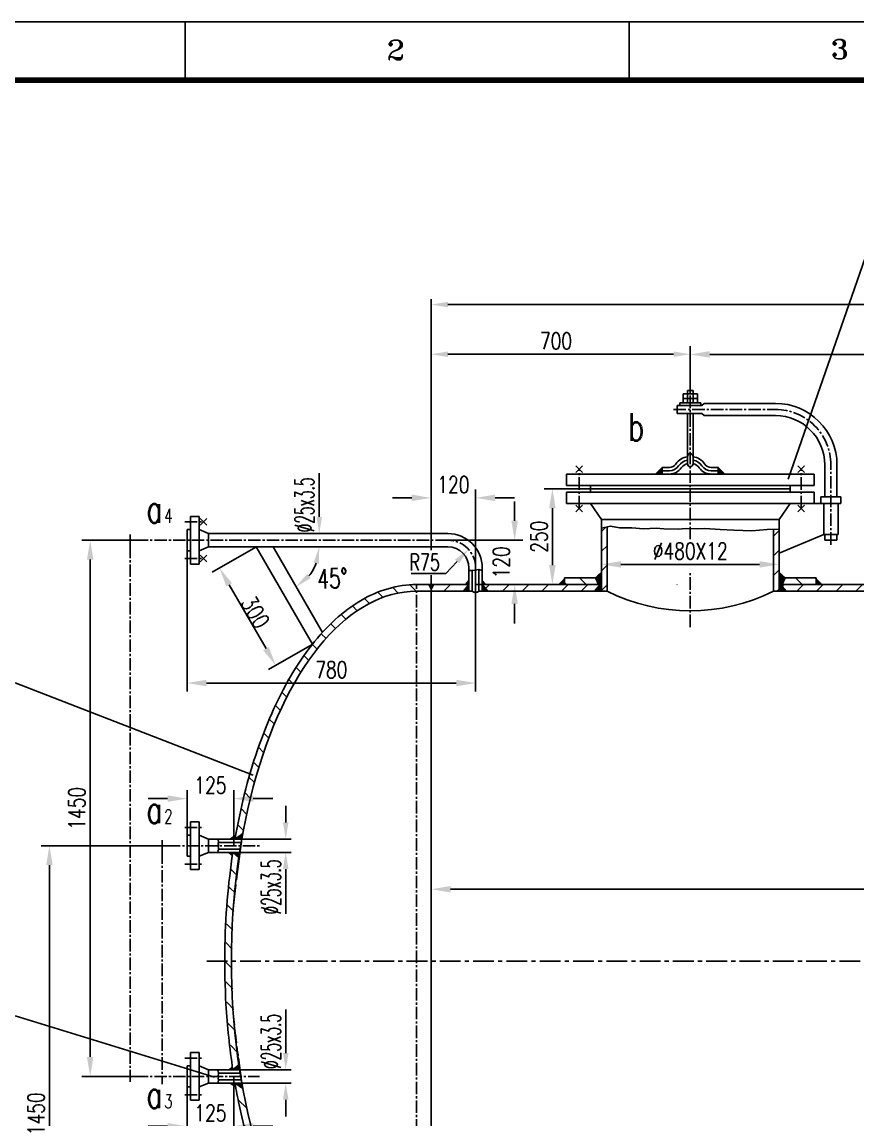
# Model space of a CAD drawing. Extents: x 635 to 1476, y -3 to 591.
# Drawn here: x 710.9 to 861.3, y 393.7 to 591.5 of the extents above; entities that cross this region are included whole.
import ezdxf

# ---------------------------------------------------------------- set-up
doc = ezdxf.new("R2010")
doc.units = 0
doc.header["$LTSCALE"] = 3
doc.header["$MEASUREMENT"] = 0
doc.linetypes.add('CENTER', pattern=[2, 1.25, -0.25, 0.25, -0.25])
doc.linetypes.add('CENTER2', pattern=[1.125, 0.75, -0.125, 0.125, -0.125])
doc.layers.get('0').update_dxf_attribs({"linetype": 'CONTINUOUS'})
doc.layers.get('DEFPOINTS').update_dxf_attribs({"linetype": 'CONTINUOUS'})
for name, color, linetype in [('1', 21, 'CONTINUOUS'), ('2', 253, 'CONTINUOUS'), ('3', 2, 'CENTER'), ('BORDER', 7, 'CONTINUOUS')]:
    doc.layers.add(name, color=color, linetype=linetype)
doc.styles.add('HZTXT', font='romans', dxfattribs={"width": 0.75, "bigfont": 'HZTXT'})
doc.dimstyles.new('A', dxfattribs={"dimtxt": 3.5, "dimasz": 3.5, "dimexe": 1.5, "dimexo": 0.0625, "dimgap": 0.09, "dimtad": 1, "dimdec": 4, "dimzin": 0, "dimdsep": 46, "dimtxsty": 'HZTXT', "dimcen": 0.09, "dimclrd": 3, "dimclre": 3, "dimclrt": 3, "dimadec": 0, "dimazin": 0, "dimtol": 1, "dimtp": 2, "dimtm": 2, "dimtfac": 0.571429, "dimtdec": 4, "dimtix": 1, "dimtofl": 0, "dimtmove": 2, "dimatfit": 3, "dimfxl": 0, "dimtolj": 1, "dimtzin": 0, "dimarcsym": 0})
pattern_1 = [(45, (-3348.6497, 747.9967), (-1.767767, 1.767767), [])]
pattern_2 = [(135, (-3348.6497, 747.9967), (-1.767767, -1.767767), [])]
pattern_3 = [(45, (-3348.649677, 742.281037), (-0.008838834765, 0.008838834765), [])]
pattern_4 = [(135, (5011.235098, 742.281037), (0.008838834765, 0.008838834765), [])]

# ---------------------------------------------------------------- blocks, each defined once
blk = doc.blocks.new('*D112')
at = {"layer": '1', "lineweight": -2}
for p, q in [((784.62, 499.31), (784.62, 507.18)), ((792.62, 488.72), (792.62, 507.18)), ((781.12, 505.68), (777.62, 505.68)), ((796.12, 505.68), (799.62, 505.68))]:
    blk.add_line(p, q, dxfattribs=at)
at = {"layer": '1'}
for points in [[(781.12, 506.27), (781.12, 505.1), (784.62, 505.68)], [(796.12, 506.27), (796.12, 505.1), (792.62, 505.68)]]:
    blk.add_solid(points, dxfattribs=at)
at = {"layer": 'DEFPOINTS', "color": 0}
for p in [(784.62, 505.68), (784.62, 499.25), (792.62, 488.66)]:
    blk.add_point(p, dxfattribs=at)
at = {"layer": '1', "insert": (788.62, 508.08), "char_height": 3, "attachment_point": 5, "style": 'HZTXT'}
blk.add_mtext('\\A1;120', dxfattribs=at)
blk = doc.blocks.new('*D113')
at = {"layer": '1', "lineweight": -2}
for p, q in [((799.65, 501.55), (799.65, 505.05)), ((787.69, 498.05), (801.15, 498.05)), ((792.69, 490.05), (801.15, 490.05)), ((799.65, 486.55), (799.65, 483.05))]:
    blk.add_line(p, q, dxfattribs=at)
at = {"layer": '1'}
for points in [[(799.06, 501.55), (800.23, 501.55), (799.65, 498.05)], [(799.06, 486.55), (800.23, 486.55), (799.65, 490.05)]]:
    blk.add_solid(points, dxfattribs=at)
at = {"layer": 'DEFPOINTS', "color": 0}
for p in [(787.62, 498.05), (792.62, 490.05), (799.65, 490.05)]:
    blk.add_point(p, dxfattribs=at)
at = {"layer": '1', "insert": (797.25, 494.05), "char_height": 3, "attachment_point": 5, "rotation": 90, "style": 'HZTXT'}
blk.add_mtext('\\A1;120', dxfattribs=at)
blk = doc.blocks.new('*D106')
at = {"layer": '1', "lineweight": -2}
for p, q in [((784.62, 422.24), (784.62, 436.63)), ((987.71, 435.13), (788.12, 435.13)), ((991.21, 427.54), (991.21, 436.63))]:
    blk.add_line(p, q, dxfattribs=at)
at = {"layer": '1'}
for points in [[(788.12, 435.71), (788.12, 434.54), (784.62, 435.13)], [(987.71, 435.71), (987.71, 434.54), (991.21, 435.13)]]:
    blk.add_solid(points, dxfattribs=at)
at = {"layer": 'DEFPOINTS', "color": 0}
for p in [(784.62, 435.13), (991.21, 427.48), (784.62, 422.18)]:
    blk.add_point(p, dxfattribs=at)
at = {"layer": '1', "insert": (887.91, 436.72), "char_height": 3, "attachment_point": 5, "style": 'HZTXT'}
blk.add_mtext('\\A1;2500', dxfattribs=at)
blk = doc.blocks.new('*D108')
at = {"layer": '1', "lineweight": -2}
for p, q in [((740.62, 497.99), (740.62, 470.8)), ((792.62, 488.59), (792.62, 470.8)), ((744.12, 472.3), (789.12, 472.3))]:
    blk.add_line(p, q, dxfattribs=at)
at = {"layer": '1'}
for points in [[(744.12, 472.88), (744.12, 471.71), (740.62, 472.3)], [(789.12, 472.88), (789.12, 471.71), (792.62, 472.3)]]:
    blk.add_solid(points, dxfattribs=at)
at = {"layer": 'DEFPOINTS', "color": 0}
for p in [(740.62, 498.05), (792.62, 488.66), (792.62, 472.3)]:
    blk.add_point(p, dxfattribs=at)
at = {"layer": '1', "insert": (766.62, 474.7), "char_height": 3, "attachment_point": 5, "style": 'HZTXT'}
blk.add_mtext('\\A1;780', dxfattribs=at)
blk = doc.blocks.new('*D94')
at = {"layer": '1', "lineweight": -2}
for p, q in [((736.1, 442.97), (714.33, 442.97)), ((715.83, 349.81), (715.83, 439.47)), ((736.1, 346.31), (714.33, 346.31))]:
    blk.add_line(p, q, dxfattribs=at)
at = {"layer": '1'}
for points in [[(715.25, 439.47), (716.42, 439.47), (715.83, 442.97)], [(715.25, 349.81), (716.42, 349.81), (715.83, 346.31)]]:
    blk.add_solid(points, dxfattribs=at)
at = {"layer": 'DEFPOINTS', "color": 0}
for p in [(715.83, 442.97), (736.16, 442.97), (736.16, 346.31)]:
    blk.add_point(p, dxfattribs=at)
at = {"layer": '1', "insert": (713.43, 394.64), "char_height": 3, "attachment_point": 5, "rotation": 90, "style": 'HZTXT'}
blk.add_mtext('\\A1;1450', dxfattribs=at)
blk = doc.blocks.new('*D109')
at = {"layer": '1', "lineweight": -2}
for p, q in [((730.3, 498.05), (721.68, 498.05)), ((723.18, 404.89), (723.18, 494.55)), ((730.3, 401.39), (721.68, 401.39))]:
    blk.add_line(p, q, dxfattribs=at)
at = {"layer": '1'}
for points in [[(722.59, 494.55), (723.76, 494.55), (723.18, 498.05)], [(722.59, 404.89), (723.76, 404.89), (723.18, 401.39)]]:
    blk.add_solid(points, dxfattribs=at)
at = {"layer": 'DEFPOINTS', "color": 0}
for p in [(723.18, 498.05), (730.37, 498.05), (730.37, 401.39)]:
    blk.add_point(p, dxfattribs=at)
at = {"layer": '1', "insert": (720.78, 449.72), "char_height": 3, "attachment_point": 5, "rotation": 90, "style": 'HZTXT'}
blk.add_mtext('\\A1;1450', dxfattribs=at)
blk = doc.blocks.new('*D93')
at = {"layer": '1', "lineweight": -2}
for p, q in [((740.62, 403.23), (740.62, 390.89)), ((749.07, 401.33), (749.07, 390.89)), ((737.12, 392.39), (733.62, 392.39)), ((752.57, 392.39), (756.07, 392.39))]:
    blk.add_line(p, q, dxfattribs=at)
at = {"layer": '1'}
for points in [[(737.12, 392.98), (737.12, 391.81), (740.62, 392.39)], [(752.57, 392.98), (752.57, 391.81), (749.07, 392.39)]]:
    blk.add_solid(points, dxfattribs=at)
at = {"layer": 'DEFPOINTS', "color": 0}
for p in [(740.62, 403.29), (749.07, 401.39), (740.62, 392.39)]:
    blk.add_point(p, dxfattribs=at)
at = {"layer": '1', "insert": (744.85, 394.79), "char_height": 3, "attachment_point": 5, "style": 'HZTXT'}
blk.add_mtext('\\A1;125', dxfattribs=at)
blk = doc.blocks.new('*D110')
at = {"layer": '1', "lineweight": -2}
for p, q in [((740.62, 444.93), (740.62, 452.97)), ((749.07, 443.03), (749.07, 452.97)), ((737.12, 451.47), (733.62, 451.47)), ((752.57, 451.47), (756.07, 451.47))]:
    blk.add_line(p, q, dxfattribs=at)
at = {"layer": '1'}
for points in [[(737.12, 452.05), (737.12, 450.88), (740.62, 451.47)], [(752.57, 452.05), (752.57, 450.88), (749.07, 451.47)]]:
    blk.add_solid(points, dxfattribs=at)
at = {"layer": 'DEFPOINTS', "color": 0}
for p in [(740.62, 451.47), (740.62, 444.87), (749.07, 442.97)]:
    blk.add_point(p, dxfattribs=at)
at = {"layer": '1', "insert": (744.85, 453.87), "char_height": 3, "attachment_point": 5, "style": 'HZTXT'}
blk.add_mtext('\\A1;125', dxfattribs=at)
blk = doc.blocks.new('*D111')
at = {"layer": '1', "lineweight": -2}
for p, q in [((753.01, 496.82), (745.17, 492.29)), ((748.22, 490.01), (754.86, 478.5)), ((763.15, 479.25), (755.31, 474.72))]:
    blk.add_line(p, q, dxfattribs=at)
at = {"layer": '1'}
for points in [[(748.72, 490.3), (747.71, 489.72), (746.47, 493.04)], [(755.36, 478.79), (754.35, 478.21), (756.61, 475.47)]]:
    blk.add_solid(points, dxfattribs=at)
at = {"layer": 'DEFPOINTS', "color": 0}
for p in [(753.06, 496.85), (763.21, 479.28), (756.61, 475.47)]:
    blk.add_point(p, dxfattribs=at)
at = {"layer": '1', "insert": (752.91, 485.05), "char_height": 3, "attachment_point": 5, "rotation": 300, "style": 'HZTXT'}
blk.add_mtext('\\A1;300', dxfattribs=at)
blk = doc.blocks.new('*D115')
at = {"layer": '1', "lineweight": -2}
for p, q in [((831.29, 526.7), (831.29, 533.04)), ((917.96, 521.79), (917.96, 533.04)), ((914.46, 531.54), (834.79, 531.54))]:
    blk.add_line(p, q, dxfattribs=at)
at = {"layer": '1'}
for points in [[(834.79, 532.13), (834.79, 530.96), (831.29, 531.54)], [(914.46, 532.13), (914.46, 530.96), (917.96, 531.54)]]:
    blk.add_solid(points, dxfattribs=at)
at = {"layer": 'DEFPOINTS', "color": 0}
for p in [(831.29, 531.54), (831.29, 526.64), (917.96, 521.73)]:
    blk.add_point(p, dxfattribs=at)
at = {"layer": '1', "insert": (874.63, 533.94), "char_height": 3, "attachment_point": 5, "style": 'HZTXT'}
blk.add_mtext('\\A1;1300', dxfattribs=at)
blk = doc.blocks.new('*D107')
at = {"layer": '1', "lineweight": -2}
for p, q in [((815.29, 492.99), (815.29, 495.19)), ((847.29, 492.99), (847.29, 495.19)), ((818.79, 493.69), (843.79, 493.69))]:
    blk.add_line(p, q, dxfattribs=at)
at = {"layer": '1'}
for points in [[(818.79, 494.27), (818.79, 493.11), (815.29, 493.69)], [(843.79, 494.27), (843.79, 493.11), (847.29, 493.69)]]:
    blk.add_solid(points, dxfattribs=at)
at = {"layer": 'DEFPOINTS', "color": 0}
for p in [(815.29, 492.93), (847.29, 493.69), (847.29, 492.93)]:
    blk.add_point(p, dxfattribs=at)
at = {"layer": '1', "insert": (831.29, 496.09), "char_height": 3, "attachment_point": 5, "style": 'HZTXT'}
blk.add_mtext('\\A1;%%C480X12', dxfattribs=at)
blk = doc.blocks.new('*D114')
at = {"layer": '1', "lineweight": -2}
for p, q in [((813.25, 507.32), (804.95, 507.32)), ((806.45, 503.82), (806.45, 493.55)), ((812.76, 490.05), (804.95, 490.05))]:
    blk.add_line(p, q, dxfattribs=at)
at = {"layer": '1'}
for points in [[(805.86, 503.82), (807.03, 503.82), (806.45, 507.32)], [(805.86, 493.55), (807.03, 493.55), (806.45, 490.05)]]:
    blk.add_solid(points, dxfattribs=at)
at = {"layer": 'DEFPOINTS', "color": 0}
for p in [(813.31, 507.32), (806.45, 490.05), (812.82, 490.05)]:
    blk.add_point(p, dxfattribs=at)
at = {"layer": '1', "insert": (804.05, 498.68), "char_height": 3, "attachment_point": 5, "rotation": 90, "style": 'HZTXT'}
blk.add_mtext('\\A1;250', dxfattribs=at)

msp = doc.modelspace()

# ---------------------------------------------------------------- hatches: boundary and pattern name
at = {"layer": '1', "linetype": 'ByBlock'}
h = msp.add_hatch(dxfattribs=at)
h.set_pattern_fill('ANSI31', color=256, scale=0.1, style=0)
h.set_pattern_definition(pattern_4)
h.paths.add_polyline_path([(826.25118, 511.17861), (826.25118, 509.97861), (825.05118, 509.97861)])
h = msp.add_hatch(dxfattribs=at)
h.set_pattern_fill('ANSI31', color=256, scale=0.1, style=0)
h.set_pattern_definition(pattern_3)
h.paths.add_polyline_path([(837.53424, 509.97861), (836.33424, 511.17861), (836.33424, 509.97861)])
h = msp.add_hatch(dxfattribs=at)
h.set_pattern_fill('ANSI31', color=256, scale=20, style=0)
h.set_pattern_definition(pattern_1)
h.paths.add_polyline_path([(816.29271, 500.44317), (815.29271, 500.21655), (815.29271, 488.84861), (816.29271, 488.84861)])
h.paths.add_polyline_path([(847.29271, 500.01761), (846.29271, 499.98525), (846.29271, 488.84861), (847.29271, 488.84861)])
h = msp.add_hatch(dxfattribs=at)
h.set_pattern_fill('ANSI31', color=256, scale=20, angle=90, style=0)
h.set_pattern_definition(pattern_2)
h.paths.add_polyline_path([(814.73137, 490.04861), (814.19288, 491.24861), (808.62271, 491.24861), (808.62271, 490.04861)])
h.paths.add_polyline_path([(848.39254, 491.24861), (847.85406, 490.04861), (853.96271, 490.04861), (853.96271, 491.24861)])
h = msp.add_hatch(dxfattribs=at)
h.set_pattern_fill('ANSI31', color=256, scale=20, angle=90, style=0)
h.set_pattern_definition(pattern_2)
edge = h.paths.add_edge_path()
edge.add_ellipse((781.95605, 422.17861), major_axis=(0, 66.67), ratio=0.499975001, start_angle=0, end_angle=69.8284129, ccw=False)
edge.add_line((781.95605, 488.84861), (781.95605, 490.04861))
edge.add_spline(control_points=[(781.95605, 490.04861), (780.24219, 490.04861), (778.52871, 489.80092), (775.15598, 488.82353), (773.49689, 488.0944), (769.48573, 485.71975), (767.19018, 483.80075), (765.0373, 481.43917)], knot_values=[0, 0, 0, 0, 0.143886998, 0.143886998, 0.287773996, 0.287773996, 0.50175085, 0.50175085, 0.50175085, 0.50175085], degree=3, periodic=0)
edge.add_spline(control_points=[(765.0373, 481.43917), (764.41432, 480.75579), (763.80328, 480.03534), (763.20515, 479.27921)], knot_values=[0.50175085, 0.50175085, 0.50175085, 0.50175085, 0.563670221, 0.563670221, 0.563670221, 0.563670221], degree=3, periodic=0)
edge.add_spline(control_points=[(763.20515, 479.27921), (763.16863, 479.23304), (763.13215, 479.18673), (760.40125, 475.70532), (757.97026, 471.54215), (754.38905, 463.43558), (753.07198, 459.7734), (751.94959, 455.89359)], knot_values=[0.563670221, 0.563670221, 0.563670221, 0.563670221, 0.567451318, 0.567451318, 0.84712864, 0.84712864, 1.046383605, 1.046383605, 1.046383605, 1.046383605], degree=3, periodic=0)
edge.add_spline(control_points=[(751.94959, 455.89359), (751.49657, 454.32764), (751.07527, 452.72623), (750.20437, 449.06422), (749.77296, 446.98695), (749.39444, 444.87273)], knot_values=[1.046383605, 1.046383605, 1.046383605, 1.046383605, 1.126805962, 1.126805962, 1.226827561, 1.226827561, 1.226827561, 1.226827561], degree=3, periodic=0)
edge.add_spline(control_points=[(749.39444, 444.87273), (749.3525, 444.63847), (749.31121, 444.40376), (749.27057, 444.16861)], knot_values=[1.226827561, 1.226827561, 1.226827561, 1.226827561, 1.237910168, 1.237910168, 1.237910168, 1.237910168], degree=3, periodic=0)
edge.add_line((749.27057, 444.16861), (750.66725, 445.16861))
h.paths.add_polyline_path([(784.62271, 490.04861), (781.95605, 490.04861), (781.95605, 488.84861), (784.62271, 488.84861)])
edge = h.paths.add_edge_path()
edge.add_ellipse((781.95605, 422.17861), major_axis=(0, 66.67), ratio=0.499975001, start_angle=110.1715871, end_angle=129.5859649, ccw=False)
edge.add_line((750.66725, 399.18861), (749.27057, 400.18861))
edge.add_line((749.27057, 400.18861), (749.27035, 400.18861))
edge.add_spline(control_points=[(749.27035, 400.18861), (749.31096, 399.95352), (749.35223, 399.71888), (749.39415, 399.48469)], knot_values=[1.90367988, 1.90367988, 1.90367988, 1.90367988, 1.914759001, 1.914759001, 1.914759001, 1.914759001], degree=3, periodic=0)
edge.add_spline(control_points=[(749.39415, 399.48469), (749.58742, 398.40499), (749.79452, 397.33495), (751.22405, 390.47773), (752.84188, 385.01259), (756.78301, 375.15881), (759.1055, 370.77073), (762.19576, 366.39169), (762.69584, 365.72201), (763.20524, 365.07815)], knot_values=[1.914759001, 1.914759001, 1.914759001, 1.914759001, 1.965837929, 1.965837929, 2.245515251, 2.245515251, 2.525192573, 2.525192573, 2.577922276, 2.577922276, 2.577922276, 2.577922276], degree=3, periodic=0)
edge.add_spline(control_points=[(763.20524, 365.07815), (763.80342, 364.32208), (764.41444, 363.60162), (765.03738, 362.91819)], knot_values=[2.577922276, 2.577922276, 2.577922276, 2.577922276, 2.639843006, 2.639843006, 2.639843006, 2.639843006], degree=3, periodic=0)
edge.add_spline(control_points=[(765.03738, 362.91819), (766.6976, 361.09677), (768.44248, 359.53837), (772.39505, 356.771), (774.63025, 355.67644), (778.57843, 354.54914), (780.26724, 354.30955), (781.95605, 354.30905)], knot_values=[2.639843006, 2.639843006, 2.639843006, 2.639843006, 2.804869896, 2.804869896, 2.999795081, 2.999795081, 3.141590053, 3.141590053, 3.141590053, 3.141590053], degree=3, periodic=0)
edge.add_line((781.95605, 354.30905), (781.95605, 355.50861))
edge.add_ellipse((781.95605, 422.17861), major_axis=(0, 66.67), ratio=0.499975001, start_angle=129.5859649, end_angle=180, ccw=False)
h = msp.add_hatch(dxfattribs=at)
h.set_pattern_fill('ANSI31', color=256, scale=20, style=0)
h.set_pattern_definition(pattern_1)
h.paths.add_polyline_path([(793.82271, 490.04861), (794.82271, 488.84861), (814.0196, 488.84861), (815.06241, 490.04861)])
h.paths.add_polyline_path([(790.42271, 488.84861), (791.42271, 490.04861), (784.62271, 490.04861), (784.62271, 488.84861)])
h.paths.add_polyline_path([(913.99604, 488.84861), (914.99604, 490.04861), (847.52301, 490.04861), (848.56582, 488.84861)])
h.paths.add_polyline_path([(920.92938, 490.04861), (921.92938, 488.84861), (940.66604, 488.84861), (941.66604, 490.04861)])
h.paths.add_polyline_path([(969.10271, 488.84861), (970.10271, 490.04861), (947.59938, 490.04861), (948.59938, 488.84861)])
at = {"layer": '2', "linetype": 'ByBlock'}
h = msp.add_hatch(dxfattribs=at)
h.set_pattern_fill('ANSI31', color=256, scale=0.1, style=0)
h.set_pattern_definition([(315, (-3565.553011, 102.07618), (-0.008838834765, -0.008838834765), [])])
h.paths.add_polyline_path([(791.42271, 488.84861), (790.42271, 488.84861), (791.42271, 490.04861)])
h.paths.add_polyline_path([(791.42271, 490.04861), (790.81077, 490.04861), (791.42271, 490.78294)])
h = msp.add_hatch(dxfattribs=at)
h.set_pattern_fill('ANSI31', color=256, scale=0.1, style=0)
h.set_pattern_definition([(225, (5150.798431, 102.07618), (0.008838834765, -0.008838834765), [])])
h.paths.add_polyline_path([(793.82271, 488.84861), (794.82271, 488.84861), (793.82271, 490.04861)])
h.paths.add_polyline_path([(793.82271, 490.04861), (794.43465, 490.04861), (793.82271, 490.78294)])
at = {"layer": '2'}
h = msp.add_hatch(dxfattribs=at)
h.set_pattern_fill('ANSI31', color=256, scale=0.1, style=0)
h.set_pattern_definition(pattern_3)
h.paths.add_polyline_path([(814.0196, 488.84861), (815.29271, 488.84861), (815.29271, 490.04861), (815.06241, 490.04861)])
h.paths.add_polyline_path([(814.73137, 490.04861), (815.29271, 490.04861), (815.29271, 492.25243), (814.19288, 491.24861)])
h = msp.add_hatch(dxfattribs=at)
h.set_pattern_fill('ANSI31', color=256, scale=0.1, style=0)
h.set_pattern_definition(pattern_4)
h.paths.add_polyline_path([(847.29271, 490.04861), (847.52301, 490.04861), (848.56582, 488.84861), (847.29271, 488.84861)])
h.paths.add_polyline_path([(847.29271, 492.25243), (848.39254, 491.24861), (847.85406, 490.04861), (847.29271, 490.04861)])
at = {"layer": '2', "linetype": 'ByBlock'}
h = msp.add_hatch(dxfattribs=at)
h.set_pattern_fill('ANSI31', color=256, scale=0.1, style=0)
h.set_pattern_definition(pattern_3)
edge = h.paths.add_edge_path()
edge.add_line((749.27057, 444.16861), (750.48808, 444.16861))
edge.add_ellipse((781.95605, 422.17861), major_axis=(0, 66.67), ratio=0.499975001, start_angle=69.8284129, end_angle=70.7413296, ccw=False)
edge.add_line((750.66725, 445.16861), (749.27057, 444.16861))
edge = h.paths.add_edge_path()
edge.add_line((748.41101, 444.16861), (749.27057, 444.16861))
edge.add_spline(control_points=[(749.27057, 444.16861), (749.31121, 444.40376), (749.3525, 444.63847), (749.39444, 444.87273)], knot_values=[1.226827561, 1.226827561, 1.226827561, 1.226827561, 1.237910168, 1.237910168, 1.237910168, 1.237910168], degree=3, periodic=0)
edge.add_line((749.39444, 444.87273), (748.41101, 444.16861))
edge = h.paths.add_edge_path()
edge.add_line((748.88074, 441.76861), (749.94476, 440.76861))
edge.add_ellipse((781.95605, 422.17861), major_axis=(0, 66.67), ratio=0.499975001, start_angle=72.9122895, end_angle=73.8092507, ccw=False)
edge.add_line((750.09418, 441.76861), (748.88074, 441.76861))
edge = h.paths.add_edge_path()
edge.add_line((748.16718, 441.76861), (748.79274, 441.18069))
edge.add_spline(control_points=[(748.79274, 441.18069), (748.82163, 441.37692), (748.85096, 441.5729), (748.88074, 441.76861)], knot_values=[1.275385661, 1.275385661, 1.275385661, 1.275385661, 1.28450059, 1.28450059, 1.28450059, 1.28450059], degree=3, periodic=0)
edge.add_line((748.88074, 441.76861), (748.16718, 441.76861))
h = msp.add_hatch(dxfattribs=at)
h.set_pattern_fill('ANSI31', color=256, scale=0.1, style=0)
h.set_pattern_definition([(315, (-3348.649677, 102.07618), (-0.008838834765, -0.008838834765), [])])
edge = h.paths.add_edge_path()
edge.add_ellipse((781.95605, 422.17861), major_axis=(0, -66.67), ratio=0.499975001, start_angle=289.2586704, end_angle=290.1715871)
edge.add_line((750.66725, 399.18861), (749.27057, 400.18861))
edge.add_line((749.27057, 400.18861), (750.48808, 400.18861))
edge = h.paths.add_edge_path()
edge.add_spline(control_points=[(749.27057, 400.18861), (749.31121, 399.95346), (749.3525, 399.71874), (749.39444, 399.48448)], knot_values=[1.226827561, 1.226827561, 1.226827561, 1.226827561, 1.237910168, 1.237910168, 1.237910168, 1.237910168], degree=3, periodic=0)
edge.add_line((749.39444, 399.48448), (748.41101, 400.18861))
edge.add_line((748.41101, 400.18861), (749.27057, 400.18861))
edge = h.paths.add_edge_path()
edge.add_line((750.09418, 402.58861), (748.88074, 402.58861))
edge.add_line((748.88074, 402.58861), (749.94476, 403.58861))
edge.add_ellipse((781.95605, 422.17861), major_axis=(0, -66.67), ratio=0.499975001, start_angle=286.1907493, end_angle=287.0877105)
edge = h.paths.add_edge_path()
edge.add_line((748.88074, 402.58861), (748.16718, 402.58861))
edge.add_line((748.16718, 402.58861), (748.79274, 403.17653))
edge.add_spline(control_points=[(748.79274, 403.17653), (748.82163, 402.9803), (748.85096, 402.78432), (748.88074, 402.58861)], knot_values=[1.275385661, 1.275385661, 1.275385661, 1.275385661, 1.28450059, 1.28450059, 1.28450059, 1.28450059], degree=3, periodic=0)

# ---------------------------------------------------------------- linework, layer by layer
at = {"linetype": 'ByBlock'}
for p, q in [((784.62271, 505.21825), (784.62271, 541.52215)), ((787.62271, 540.52215), (1181.62271, 540.52215)), ((784.62271, 496.26848), (784.62271, 532.57238)), ((831.29271, 525.54851), (831.29271, 532.57238)), ((828.29271, 531.57238), (787.62271, 531.57238)), ((764.44539, 502.24861), (764.44539, 510.15793)), ((764.44539, 499.24861), (763.44539, 499.24861)), ((764.44539, 496.84861), (763.44539, 496.84861)), ((789.2786, 494.21563), (787.23334, 492.02088)), ((784.62271, 490.04861), (784.62271, 491.76786)), ((758.40419, 447.16861), (758.40419, 450.16861)), ((747.55942, 444.16861), (759.40419, 444.16861)), ((747.55942, 441.76861), (759.40419, 441.76861)), ((758.40419, 438.76861), (758.40419, 430.68082)), ((758.40419, 405.58861), (758.40419, 413.43112)), ((747.55942, 402.58861), (759.40419, 402.58861)), ((747.55942, 400.18861), (759.40419, 400.18861)), ((758.40419, 397.18861), (758.40419, 394.18861))]:
    msp.add_line(p, q, dxfattribs=at)
msp.add_arc((756.14066, 496.84861), 8.30474, 320.8117304, 339.1882696, dxfattribs=at)
for points in [[(787.62271, 541.02215), (787.62271, 540.02215), (784.62271, 540.52215)], [(787.62271, 532.07238), (787.62271, 531.07238), (784.62271, 531.57238)], [(828.29271, 532.07238), (828.29271, 531.07238), (831.29271, 531.57238)], [(763.94539, 502.24861), (764.94539, 502.24861), (764.44539, 499.24861)], [(764.39531, 493.80764), (763.41176, 493.98826), (764.44539, 496.84861)], [(788.91281, 494.55651), (789.64439, 493.87476), (791.32385, 496.41038)], [(762.25334, 491.98183), (762.90154, 491.22035), (760.29303, 489.6565)], [(757.90419, 447.16861), (758.90419, 447.16861), (758.40419, 444.16861)], [(757.90419, 438.76861), (758.90419, 438.76861), (758.40419, 441.76861)], [(757.90419, 405.58861), (758.90419, 405.58861), (758.40419, 402.58861)], [(757.90419, 397.18861), (758.90419, 397.18861), (758.40419, 400.18861)]]:
    msp.add_solid(points, dxfattribs=at)
at = {"layer": '1'}
msp.add_line((863.30942, 550.34523), (848.9199, 509.04983), dxfattribs=at)
at = {"layer": '1', "linetype": 'ByBlock'}
for p, q in [((825.05118, 509.97861), (826.25118, 511.17861)), ((826.25118, 509.97861), (826.25118, 511.17861)), ((826.25118, 509.97861), (826.25118, 511.17861)), ((836.33424, 509.97861), (836.33424, 511.17861)), ((837.53424, 509.97861), (836.33424, 511.17861)), ((815.29271, 500.21655), (816.92817, 500.58718)), ((816.92817, 500.58718), (818.56036, 500.30354)), ((818.56036, 500.30354), (820.76028, 500.30354)), ((820.76028, 500.30354), (822.88923, 500.09082)), ((822.88923, 500.09082), (825.16012, 500.23263)), ((825.16012, 500.23263), (826.50843, 500.09082)), ((826.50843, 500.09082), (829.13415, 500.0199)), ((829.13415, 500.0199), (830.55346, 500.16173)), ((830.55346, 500.16173), (832.6824, 500.09082)), ((832.6824, 500.09082), (833.88882, 500.16173)), ((833.88882, 500.16173), (836.65644, 499.949)), ((836.65644, 499.949), (839.14021, 499.87809)), ((839.14021, 499.87809), (842.40461, 499.73628)), ((842.40461, 499.73628), (845.17225, 499.949)), ((845.17225, 499.949), (847.36367, 500.0199)), ((791.42271, 492.57579), (792.14406, 492.57579)), ((792.14406, 492.57579), (793.17669, 492.78215)), ((793.17669, 492.78215), (793.82271, 492.61229)), ((787.23334, 492.02088), (781.02033, 492.02088)), ((828.89509, 490.04858), (828.92743, 490.01624)), ((709.6593, 472.31663), (752.52765, 455.6691)), ((746.22195, 443.32732), (746.29099, 443.70675)), ((746.30826, 443.10311), (746.22195, 443.32732)), ((746.23921, 442.82716), (746.30826, 443.10311)), ((746.25648, 443.96545), (746.34278, 444.16861)), ((746.29099, 443.70675), (746.25648, 443.96545)), ((746.2047, 441.99932), (746.27374, 442.24077)), ((746.27374, 441.76861), (746.2047, 441.99932)), ((746.27374, 442.56846), (746.23921, 442.82716)), ((746.27374, 442.24077), (746.27374, 442.56846)), ((749.02202, 441.77381), (750.0782, 440.71764)), ((748.59013, 438.67017), (749.66677, 437.59353)), ((748.22943, 435.49534), (749.32808, 434.39669)), ((747.94253, 432.24671), (749.06497, 431.12426)), ((747.7329, 428.9208), (748.88109, 427.77261)), ((747.60501, 425.51316), (748.78102, 424.33715)), ((747.56396, 422.01868), (748.77055, 420.81208)), ((747.61612, 418.43098), (748.85699, 417.19011)), ((747.76985, 414.74171), (749.04967, 413.46189)), ((709.6593, 412.31021), (745.58615, 401.24077)), ((748.03624, 410.93979), (749.36072, 409.61531)), ((748.42979, 407.01071), (749.80617, 405.63432)), ((746.27374, 402.58861), (746.2047, 402.3579)), ((746.2047, 402.3579), (746.27374, 402.11644)), ((746.27374, 401.78876), (746.23921, 401.53006)), ((746.23921, 401.53006), (746.30826, 401.25411)), ((746.27374, 402.11644), (746.27374, 401.78876)), ((746.30826, 401.25411), (746.22195, 401.0299)), ((746.22195, 401.0299), (746.29099, 400.65047)), ((746.29099, 400.65047), (746.25648, 400.39177)), ((746.25648, 400.39177), (746.34278, 400.18861))]:
    msp.add_line(p, q, dxfattribs=at)
for centre, radius, start, end in [((831.29271, 509.97861), 2.56471, 101.2420462, 145.2785206), ((831.29271, 509.97861), 2.56471, 34.7214794, 78.7579538), ((827.54084, 512.57861), 2, 270, 325.2785206), ((835.04458, 512.57861), 2, 214.7214794, 270)]:
    msp.add_arc(centre, radius, start, end, dxfattribs=at)
msp.add_solid([(784.02271, 490.04861), (784.62271, 488.84861), (785.22271, 490.04861)], dxfattribs=at)
at = {"layer": '2'}
for p, q in [((829.99271, 524.41861), (832.59271, 524.41861)), ((829.99271, 522.81861), (829.99271, 524.41861)), ((830.79271, 525.00883), (831.79271, 525.00883)), ((830.79271, 522.81861), (830.79271, 525.00883)), ((831.79271, 522.81861), (831.79271, 525.00883)), ((832.59271, 522.81861), (832.59271, 524.41861)), ((828.95107, 522.31861), (833.37016, 522.31861)), ((829.39271, 522.81861), (833.19271, 522.81861)), ((829.39271, 522.31861), (829.39271, 522.81861)), ((829.99271, 523.61861), (832.59271, 523.61861)), ((833.19271, 522.31861), (833.19271, 522.81861)), ((833.37016, 522.31861), (833.77016, 522.71861)), ((833.77016, 522.71861), (846.62604, 522.71861)), ((828.95107, 520.91861), (833.37016, 520.91861)), ((830.79271, 511.81894), (830.79271, 520.91861)), ((831.79271, 511.81894), (831.79271, 520.91861)), ((833.37016, 520.91861), (833.77016, 520.51861)), ((833.77016, 520.51861), (846.62604, 520.51861)), ((826.25118, 511.17861), (827.54084, 511.17861)), ((835.04458, 511.17861), (836.33424, 511.17861)), ((808.99271, 509.97861), (853.59271, 509.97861)), ((808.99271, 507.91861), (853.59271, 507.91861)), ((808.99271, 506.71861), (853.59271, 506.71861)), ((813.30896, 507.31861), (849.27646, 507.31861)), ((808.99271, 504.65861), (858.42604, 504.65861)), ((854.82604, 505.85861), (858.42604, 505.85861)), ((815.29271, 501.75138), (847.29271, 501.75138)), ((744.48971, 499.24861), (787.62271, 499.24861)), ((751.82271, 499.24861), (744.48971, 499.24861)), ((744.48971, 496.84861), (787.62271, 496.84861)), ((751.82271, 496.84861), (744.48971, 496.84861)), ((791.42271, 488.84861), (791.42271, 493.04861)), ((792.02271, 488.84861), (792.02271, 492.57579)), ((793.22271, 488.84861), (793.22271, 492.77005)), ((793.82271, 488.84861), (793.82271, 493.04861)), ((808.62271, 491.24861), (814.19288, 491.24861)), ((808.62271, 490.04861), (808.62271, 491.24861)), ((814.19288, 491.24861), (815.29271, 492.25243)), ((814.73137, 490.04861), (814.19288, 491.24861)), ((848.39254, 491.24861), (847.29271, 492.25243)), ((847.29271, 491.24861), (853.96271, 491.24861)), ((847.85406, 490.04861), (848.39254, 491.24861)), ((853.96271, 491.24861), (848.39254, 491.24861)), ((853.96271, 490.04861), (853.96271, 491.24861)), ((781.95605, 490.04861), (791.42271, 490.04861)), ((781.95605, 488.84861), (792.02271, 488.84861)), ((793.22271, 488.84861), (816.29271, 488.84861)), ((793.82271, 490.04861), (815.29271, 490.04861)), ((815.06241, 490.04861), (814.0196, 488.84861)), ((846.29271, 488.84861), (915.99604, 488.84861)), ((847.29271, 490.04861), (914.99604, 490.04861)), ((847.52301, 490.04861), (848.56582, 488.84861)), ((750.48808, 444.16861), (744.48971, 444.16861)), ((744.48971, 444.16861), (750.48808, 444.16861)), ((750.38487, 443.56861), (746.26586, 443.56861)), ((750.09418, 441.76861), (744.48971, 441.76861)), ((744.48971, 441.76861), (750.09418, 441.76861)), ((750.18795, 442.36861), (746.27374, 442.36861)), ((744.48971, 402.58861), (750.09418, 402.58861)), ((750.09418, 402.58861), (744.48971, 402.58861)), ((750.18795, 401.98861), (746.27374, 401.98861)), ((744.48971, 400.18861), (750.48808, 400.18861)), ((750.48808, 400.18861), (744.48971, 400.18861)), ((750.38487, 400.78861), (746.26586, 400.78861))]:
    msp.add_line(p, q, dxfattribs=at)
at = {"layer": '2', "linetype": 'ByBlock'}
for p, q in [((828.95107, 520.91861), (828.95107, 522.31861)), ((811.89271, 511.45982), (810.69271, 510.25982)), ((810.69271, 511.45982), (811.89271, 510.25982)), ((851.89271, 511.45982), (850.69271, 510.25982)), ((850.69271, 511.45982), (851.89271, 510.25982)), ((855.52604, 505.85861), (855.52604, 511.61861)), ((857.72604, 505.85861), (857.72604, 511.61861)), ((808.99271, 507.91861), (808.99271, 509.97861)), ((853.59271, 507.91861), (853.59271, 509.97861)), ((808.99271, 504.65861), (808.99271, 506.71861)), ((813.30896, 506.71861), (813.30896, 507.91861)), ((849.27646, 506.71861), (849.27646, 507.91861)), ((853.59271, 504.65861), (853.59271, 506.71861)), ((810.69271, 503.1774), (811.89271, 504.3774)), ((811.89271, 503.1774), (810.69271, 504.3774)), ((815.29271, 501.75138), (813.30896, 504.65861)), ((847.29271, 501.75138), (849.27646, 504.65861)), ((850.69271, 503.1774), (851.89271, 504.3774)), ((851.89271, 503.1774), (850.69271, 504.3774)), ((854.82604, 504.65861), (854.82604, 505.85861)), ((855.32604, 504.65861), (855.32604, 499.0583)), ((857.92604, 504.65861), (857.92604, 499.0583)), ((858.42604, 504.65861), (858.42604, 505.85861)), ((741.22271, 493.74863), (741.22271, 502.34858)), ((741.22271, 502.34858), (742.82271, 502.34858)), ((742.82271, 502.34858), (742.82271, 493.74863)), ((744.21697, 501.96384), (743.01697, 500.76384)), ((744.21697, 500.76384), (743.01697, 501.96384)), ((815.29271, 488.84861), (815.29271, 501.75138)), ((816.29271, 488.84861), (816.29271, 500.44317)), ((847.29271, 488.84861), (847.29271, 501.75138)), ((730.36539, 497.04861), (730.36539, 499.04861)), ((740.62271, 496.14528), (740.62271, 499.95194)), ((740.62271, 499.95194), (741.22271, 499.95194)), ((742.82271, 499.95194), (744.48971, 499.24861)), ((744.48971, 496.84861), (744.48971, 499.24861)), ((846.29271, 488.84861), (846.29271, 499.98525)), ((847.29271, 495.73875), (855.32604, 499.0583)), ((855.32604, 499.0583), (857.92604, 499.0583)), ((855.52604, 499.0583), (855.52604, 498.0583)), ((857.72604, 499.0583), (857.72604, 498.0583)), ((731.36539, 498.04861), (729.36539, 498.04861)), ((742.82271, 496.14528), (744.48971, 496.84861)), ((753.06146, 496.84861), (763.20524, 479.27906)), ((756.14066, 496.84861), (765.03738, 481.43902)), ((855.52604, 498.0583), (857.72604, 498.0583)), ((740.62271, 496.14528), (741.22271, 496.14528)), ((744.21697, 495.33337), (743.01697, 494.13337)), ((744.21697, 494.13337), (743.01697, 495.33337)), ((741.22271, 493.74863), (742.82271, 493.74863)), ((791.42271, 490.78294), (790.81077, 490.04861)), ((793.82271, 490.78294), (794.43465, 490.04861)), ((784.62271, 354.30861), (784.62271, 490.04861)), ((791.42271, 490.04861), (790.42271, 488.84861)), ((793.82271, 490.04861), (794.82271, 488.84861)), ((741.22271, 447.26858), (742.82271, 447.26858)), ((741.22271, 438.66863), (741.22271, 447.26858)), ((742.82271, 447.26858), (742.82271, 438.66863)), ((749.27057, 444.16861), (750.66725, 445.16861)), ((736.16341, 441.96861), (736.16341, 443.96861)), ((740.62271, 441.06528), (740.62271, 444.87194)), ((740.62271, 444.87194), (741.22271, 444.87194)), ((742.82271, 444.87194), (744.48971, 444.16861)), ((744.48971, 441.76861), (744.48971, 444.16861)), ((748.41101, 444.16861), (749.39444, 444.87273)), ((737.16341, 442.96861), (735.16341, 442.96861)), ((740.62271, 441.06528), (741.22271, 441.06528)), ((742.82271, 441.06528), (744.48971, 441.76861)), ((748.16718, 441.76861), (748.79274, 441.18069)), ((748.88074, 441.76861), (749.94476, 440.76861)), ((741.22271, 438.66863), (742.82271, 438.66863)), ((741.22271, 405.68858), (742.82271, 405.68858)), ((741.22271, 405.68858), (741.22271, 397.08863)), ((742.82271, 397.08863), (742.82271, 405.68858)), ((748.88074, 402.58861), (749.94476, 403.58861)), ((730.36539, 400.38861), (730.36539, 402.38861)), ((740.62271, 403.29194), (741.22271, 403.29194)), ((740.62271, 403.29194), (740.62271, 399.48528)), ((742.82271, 403.29194), (744.48971, 402.58861)), ((744.48971, 402.58861), (744.48971, 400.18861)), ((748.16718, 402.58861), (748.79274, 403.17653)), ((731.36539, 401.38861), (729.36539, 401.38861)), ((742.82271, 399.48528), (744.48971, 400.18861)), ((748.41101, 400.18861), (749.39444, 399.48448)), ((749.27057, 400.18861), (750.66725, 399.18861)), ((740.62271, 399.48528), (741.22271, 399.48528)), ((741.22271, 397.08863), (742.82271, 397.08863))]:
    msp.add_line(p, q, dxfattribs=at)
at = {"layer": '2'}
for centre, radius, start, end in [((846.62604, 511.61861), 11.1, 0, 90), ((846.62604, 511.61861), 8.9, 0, 90), ((831.29271, 509.97861), 3.16471, 99.0903982, 145.2785206), ((831.29271, 509.97861), 3.16471, 34.7214794, 80.9096018), ((827.54084, 512.57861), 1.4, 270, 325.2785206), ((827.54084, 512.57861), 2.6, 270, 325.2785206), ((831.29271, 509.97861), 1.96471, 104.7434317, 145.2785206), ((831.29271, 509.97861), 1.96471, 34.7214794, 75.2565683), ((835.04458, 512.57861), 2.6, 214.7214794, 270)]:
    msp.add_arc(centre, radius, start, end, dxfattribs=at)
at = {"layer": '2', "linetype": 'ByBlock'}
for centre, radius, start, end in [((831.29271, 513.14331), 0.5, 0, 180), ((831.29271, 511.81894), 0.5, 180, 0), ((835.04458, 512.57861), 1.4, 214.7214794, 270), ((787.62271, 493.04861), 6.2, 360, 90), ((787.62271, 493.04861), 3.8, 360, 90), ((792.62271, 489.69338), 1.03617, 234.6157902, 305.3842098), ((831.29271, 518.90095), 33.58784, 243.47488, 296.52512)]:
    msp.add_arc(centre, radius, start, end, dxfattribs=at)
at = {"layer": '2'}
msp.add_ellipse((781.95605, 422.17861), major_axis=(0, 66.67), ratio=0.499975001, start_param=0, end_param=3.141592654, dxfattribs=at)
for points, knots in [([(781.95605, 490.04861), (780.24219, 490.04861), (778.52871, 489.80092), (775.15598, 488.82353), (773.49689, 488.0944), (768.74931, 485.28379), (765.7902, 482.57526), (760.40125, 475.70532), (757.97026, 471.54215), (753.78769, 462.07432), (752.03696, 456.77001), (750.15088, 448.8393), (749.67799, 446.52603), (749.27057, 444.16861)], [0, 0, 0, 0, 0.143886998, 0.143886998, 0.287773996, 0.287773996, 0.567451318, 0.567451318, 0.84712864, 0.84712864, 1.126805962, 1.126805962, 1.237910168, 1.237910168, 1.237910168, 1.237910168]), ([(748.88074, 441.76861), (748.45242, 438.95374), (748.11627, 436.08412), (747.36276, 426.99474), (747.28532, 420.66536), (747.87867, 410.424), (748.29269, 406.45462), (748.88067, 402.58861)], [1.2753856605, 1.2753856605, 1.2753856605, 1.2753856605, 1.4064832845, 1.4064832845, 1.6861606067, 1.6861606067, 1.8662056986, 1.8662056986, 1.8662056986, 1.8662056986]), ([(749.27035, 400.18861), (749.49822, 398.8697), (749.74664, 397.56465), (751.22405, 390.47773), (752.84188, 385.01259), (756.78301, 375.15881), (759.1055, 370.77073), (764.3056, 363.40194), (767.18353, 360.41981), (772.39505, 356.771), (774.63025, 355.67644), (778.57843, 354.54914), (780.26724, 354.30955), (781.95605, 354.30905)], [1.90367988, 1.90367988, 1.90367988, 1.90367988, 1.965837929, 1.965837929, 2.245515251, 2.245515251, 2.525192573, 2.525192573, 2.804869896, 2.804869896, 2.999795081, 2.999795081, 3.141590053, 3.141590053, 3.141590053, 3.141590053])]:
    msp.add_open_spline(points, degree=3, knots=knots, dxfattribs=at)
for points in [[(807.42271, 490.04861), (808.62271, 491.24861), (808.62271, 490.04861)], [(855.16271, 490.04861), (853.96271, 491.24861), (853.96271, 490.04861)]]:
    msp.add_solid(points, dxfattribs=at)
at = {"layer": '3', "linetype": 'CENTER2'}
for p, q in [((831.29271, 498.23814), (831.29271, 525.54851)), ((828.26031, 521.61861), (846.62604, 521.61861)), ((811.29271, 503.7774), (811.29271, 510.85982)), ((827.54084, 510.57861), (825.74792, 510.57861)), ((835.04458, 510.57861), (836.80944, 510.57861)), ((851.29271, 503.7774), (851.29271, 510.85982)), ((856.62604, 497.24362), (856.62604, 511.61861)), ((740.22271, 501.36384), (743.61697, 501.36384)), ((730.36539, 497.04861), (730.36539, 402.38861)), ((731.36539, 498.04861), (787.62271, 498.04861)), ((740.22271, 494.73337), (743.61697, 494.73337)), ((792.62271, 487.65722), (792.62271, 493.04861)), ((831.29271, 482.38108), (831.29271, 492.16922)), ((853.96271, 490.04861), (853.96271, 491.24861)), ((781.95605, 354.30861), (781.95605, 490.04861)), ((740.22271, 446.28384), (743.61697, 446.28384)), ((736.16341, 441.96861), (736.16341, 399.99748)), ((737.16341, 442.96861), (753.6982, 442.96861)), ((740.22271, 439.65337), (743.61697, 439.65337)), ((740.22271, 404.70384), (743.61697, 404.70384)), ((731.36539, 401.38861), (753.6982, 401.38861)), ((740.22271, 398.07337), (743.61697, 398.07337))]:
    msp.add_line(p, q, dxfattribs=at)
at = {"layer": '3', "linetype": 'CENTER'}
msp.add_line((744.17425, 422.17861), (1089.90271, 422.17861), dxfattribs=at)
at = {"layer": '3', "linetype": 'CENTER2'}
for centre, radius, start in [((846.62604, 511.61861), 10, 0), ((787.62271, 493.04861), 5, 360)]:
    msp.add_arc(centre, radius, start, 90, dxfattribs=at)
at = {"layer": 'BORDER', "color": 122}
for p, q in [((1475.7913, 591.47707), (634.7913, 591.47707)), ((740.2913, 591.47707), (740.2913, 580.97707)), ((740.2913, 591.47707), (740.2913, 580.97707)), ((820.2913, 591.47707), (820.2913, 580.97707)), ((777.07259, 587.52223), (777.25442, 587.85558)), ((777.07259, 587.3404), (777.07259, 587.52223)), ((777.25442, 587.85558), (777.40594, 588.0071)), ((777.25442, 587.67375), (777.40594, 587.67375)), ((777.25442, 587.52223), (777.25442, 587.3404)), ((777.40594, 587.52223), (777.25442, 587.52223)), ((777.25442, 587.52223), (777.28473, 587.52223)), ((777.40594, 588.0071), (777.92112, 588.18893)), ((777.40594, 587.67375), (777.58777, 587.52223)), ((777.40594, 587.3404), (777.40594, 587.52223)), ((777.58777, 587.52223), (777.58777, 587.3404)), ((777.92112, 588.18893), (778.58782, 588.18893)), ((778.58782, 588.18893), (779.0727, 588.0071)), ((778.58782, 588.18893), (778.92117, 588.0071)), ((778.92117, 588.0071), (779.0727, 587.52223)), ((779.0727, 588.0071), (779.25452, 587.85558)), ((779.0727, 587.85558), (779.25452, 587.52223)), ((779.0727, 587.52223), (779.0727, 587.18888)), ((779.25452, 587.85558), (779.40605, 587.52223)), ((779.25452, 587.52223), (779.25452, 587.18888)), ((779.40605, 587.52223), (779.40605, 587.18888)), ((857.06232, 587.64345), (857.21384, 587.9768)), ((857.06232, 587.49193), (857.06232, 587.64345)), ((857.21384, 587.3101), (857.06232, 587.49193)), ((857.21384, 587.9768), (857.39567, 588.15863)), ((857.21384, 587.82528), (857.39567, 587.82528)), ((857.21384, 587.64345), (857.21384, 587.49193)), ((857.39567, 587.64345), (857.21384, 587.64345)), ((857.21384, 587.64345), (857.24415, 587.64345)), ((857.21384, 587.49193), (857.39567, 587.49193)), ((857.39567, 588.15863), (857.88054, 588.31015)), ((857.39567, 587.82528), (857.54719, 587.64345)), ((857.39567, 587.49193), (857.39567, 587.64345)), ((857.54719, 587.49193), (857.39567, 587.3101)), ((857.54719, 587.64345), (857.54719, 587.49193)), ((857.88054, 588.31015), (858.54724, 588.31015)), ((858.36541, 588.31015), (858.69877, 588.15863)), ((858.54724, 588.31015), (859.03212, 588.15863)), ((858.69877, 588.15863), (858.88059, 587.82528)), ((858.88059, 588.15863), (859.03212, 587.82528)), ((858.88059, 587.82528), (858.88059, 587.3101)), ((859.03212, 588.15863), (859.21394, 587.82528)), ((859.03212, 587.82528), (859.03212, 587.3101)), ((859.21394, 587.82528), (859.21394, 587.3101)), ((777.25442, 587.18888), (777.07259, 587.3404)), ((777.25442, 585.67365), (777.07259, 585.18878)), ((777.25442, 587.3404), (777.40594, 587.3404)), ((777.40594, 587.18888), (777.25442, 587.18888)), ((777.58777, 586.007), (777.25442, 585.67365)), ((777.58777, 587.3404), (777.40594, 587.18888)), ((777.92112, 586.18883), (777.58777, 586.007)), ((778.73935, 586.52218), (777.92112, 586.18883)), ((778.58782, 586.52218), (777.92112, 586.18883)), ((777.92112, 586.18883), (777.95143, 586.18883)), ((778.92117, 586.85553), (778.58782, 586.52218)), ((779.25452, 586.85553), (778.73935, 586.52218)), ((779.0727, 587.18888), (778.92117, 586.85553)), ((779.25452, 587.18888), (779.0727, 586.85553)), ((779.0727, 586.85553), (779.103, 586.85553)), ((779.40605, 587.18888), (779.25452, 586.85553)), ((779.40605, 585.18878), (779.40605, 585.52213)), ((779.40605, 585.52213), (779.43635, 585.52213)), ((857.06232, 585.64335), (857.21384, 585.82518)), ((857.06232, 585.49183), (857.06232, 585.64335)), ((857.21384, 585.15848), (857.06232, 585.49183)), ((857.39567, 587.3101), (857.21384, 587.3101)), ((857.21384, 585.82518), (857.39567, 585.82518)), ((857.21384, 585.64335), (857.21384, 585.49183)), ((857.39567, 585.64335), (857.21384, 585.64335)), ((857.21384, 585.64335), (857.24415, 585.64335)), ((857.21384, 585.49183), (857.39567, 585.49183)), ((857.39567, 585.82518), (857.54719, 585.64335)), ((857.39567, 585.49183), (857.39567, 585.64335)), ((857.54719, 585.49183), (857.39567, 585.31)), ((857.54719, 585.64335), (857.54719, 585.49183)), ((858.03206, 586.82523), (858.54724, 586.82523)), ((858.69877, 586.97675), (858.36541, 586.82523)), ((858.36541, 586.82523), (858.39572, 586.82523)), ((858.36541, 586.82523), (858.69877, 586.6434)), ((859.03212, 586.97675), (858.54724, 586.82523)), ((858.54724, 586.82523), (858.57755, 586.82523)), ((858.54724, 586.82523), (858.88059, 586.6434)), ((858.88059, 587.3101), (858.69877, 586.97675)), ((858.69877, 586.6434), (858.88059, 586.49188)), ((859.03212, 587.3101), (858.88059, 586.97675)), ((858.88059, 586.97675), (858.9109, 586.97675)), ((858.88059, 586.6434), (859.21394, 586.31005)), ((858.88059, 586.49188), (859.03212, 585.9767)), ((859.03212, 585.49183), (858.88059, 584.97665)), ((859.21394, 587.3101), (859.03212, 586.97675)), ((859.03212, 586.31005), (859.21394, 585.9767)), ((859.03212, 585.9767), (859.03212, 585.49183)), ((859.21394, 585.49183), (859.03212, 585.15848)), ((859.21394, 586.31005), (859.36547, 585.9767)), ((859.21394, 585.9767), (859.21394, 585.49183)), ((859.36547, 585.49183), (859.21394, 585.15848)), ((859.36547, 585.9767), (859.36547, 585.49183)), ((777.07259, 585.18878), (777.07259, 584.6736)), ((777.07259, 585.00695), (777.25442, 585.18878)), ((777.07259, 584.6736), (777.1029, 584.6736)), ((777.25442, 585.18878), (777.58777, 585.18878)), ((777.58777, 585.18878), (778.406, 585.00695)), ((777.58777, 585.18878), (778.406, 584.85543)), ((777.58777, 585.18878), (778.406, 584.6736)), ((778.406, 585.00695), (779.0727, 585.00695)), ((778.406, 584.85543), (779.0727, 584.85543)), ((778.406, 584.6736), (779.0727, 584.6736)), ((779.0727, 585.00695), (779.40605, 585.18878)), ((779.0727, 584.85543), (779.25452, 585.00695)), ((779.0727, 584.6736), (779.25452, 584.85543)), ((779.25452, 584.85543), (779.40605, 585.18878)), ((779.25452, 585.00695), (779.28483, 585.00695)), ((779.40605, 585.18878), (779.43635, 585.18878)), ((857.39567, 585.31), (857.21384, 585.31)), ((857.21384, 585.31), (857.24415, 585.31)), ((857.39567, 584.97665), (857.21384, 585.15848)), ((857.88054, 584.82513), (857.39567, 584.97665)), ((858.54724, 584.82513), (857.88054, 584.82513)), ((859.03212, 584.97665), (858.54724, 584.82513)), ((858.88059, 584.97665), (858.54724, 584.82513)), ((858.54724, 584.82513), (858.57755, 584.82513)), ((859.21394, 585.15848), (859.03212, 584.97665)), ((859.03212, 585.15848), (859.06242, 585.15848))]:
    msp.add_line(p, q, dxfattribs=at)
at = {"layer": 'BORDER', "color": 122, "const_width": 1}
msp.add_lwpolyline([(660.2913, 7.97707), (1465.2913, 7.97707), (1465.2913, 580.97707), (660.2913, 580.97707)], close=True, dxfattribs=at)
at = {"layer": 'DEFPOINTS', "linetype": 'ByBlock'}
for p in [(784.62271, 531.57238), (831.29271, 525.54851), (764.44539, 499.24861), (764.44539, 499.24861), (756.14066, 496.84861), (764.44539, 496.84861), (791.32385, 496.41038), (791.32385, 496.41038), (763.94456, 494.00822), (784.62271, 490.04861), (784.62271, 488.84861), (765.03738, 481.43902), (747.55942, 444.16861), (758.40419, 444.16861), (747.55942, 441.76861), (747.55942, 402.58861), (747.55942, 400.18861), (758.40419, 400.18861)]:
    msp.add_point(p, dxfattribs=at)

# ---------------------------------------------------------------- texts
at = {"layer": '1', "style": 'HZTXT', "width": 0.75}
msp.add_text('700', height=3, dxfattribs=at).set_placement((804.20771, 532.47238))
at = {"layer": '1', "linetype": 'ByBlock', "style": 'HZTXT', "width": 0.7}
for s, height, p in [('b', 5, (820.10615, 515.97807)), ('a', 5, (733.30424, 501.20499)), ('4', 2.5, (736.52182, 501.20097)), ('a', 5, (733.30424, 447.00962)), ('2', 2.5, (736.52182, 447.00559)), ('a', 5, (733.30424, 395.64659)), ('3', 2.5, (736.52182, 395.64256))]:
    msp.add_text(s, height=height, dxfattribs=at).set_placement(p)
at = {"layer": '1', "linetype": 'ByBlock', "style": 'HZTXT'}
for s, height, rotation, width, p in [('∅25x3.5', 3.5, 90, 0.52, (763.54539, 499.45988)), ('R75', 3, 0.1137339, 0.7, (780.70781, 492.56266)), ('45%%d', 3.5, 2.2225407, 0.7, (764.16928, 489.30254)), ('∅25x3.5', 3.5, 90, 0.52, (757.50419, 430.56924)), ('∅25x3.5', 3.5, 90, 0.52, (757.50419, 402.72738))]:
    msp.add_text(s, height=height, rotation=rotation, dxfattribs=dict(at, width=width)).set_placement(p)

# ---------------------------------------------------------------- dimensions: what is measured, and where the dimension line sits
at = {"layer": '1'}
for base, p1, p2, text, override, picture, middle in [((831.29271, 531.54238), (917.96271, 521.73212), (831.29271, 526.64204), '1300', {"dimtxt": 3, "dimgap": 0.9, "dimclrd": 256, "dimclre": 256, "dimclrt": 256}, '*D115', (874.62771, 533.94238)), ((784.62271, 505.68401), (792.62271, 488.65722), (784.62271, 499.24861), '120', {"dimtxt": 3, "dimgap": 0.9, "dimclrd": 256, "dimclre": 256, "dimclrt": 256}, '*D112', (788.62271, 508.08401)), ((792.62271, 472.29764), (740.62271, 498.04861), (792.62271, 488.65722), '780', {"dimtxt": 3, "dimgap": 0.9, "dimclrd": 256, "dimclre": 256, "dimclrt": 256}, '*D108', (766.62271, 474.69764)), ((847.29271, 493.69094), (815.29271, 492.92623), (847.29271, 492.92623), '%%C480X12', {"dimtxt": 3, "dimgap": 0.9, "dimclrd": 256, "dimclre": 256, "dimclrt": 256}, '*D107', (831.29271, 496.09094)), ((740.62271, 451.46609), (749.06946, 442.96861), (740.62271, 444.87194), '125', {"dimtxt": 3, "dimgap": 0.9, "dimclrd": 256, "dimclre": 256, "dimclrt": 256}, '*D110', (744.84609, 453.86609)), ((784.62271, 435.12586), (991.20544, 427.47861), (784.62271, 422.17861), '2500', {"dimtxt": 3, "dimclrd": 256, "dimclre": 256, "dimclrt": 256}, '*D106', (887.91408, 436.71586)), ((740.62271, 392.39395), (749.06928, 401.38861), (740.62271, 403.29194), '125', {"dimtxt": 3, "dimgap": 0.9, "dimclrd": 256, "dimclre": 256, "dimclrt": 256}, '*D93', (744.846, 394.79395))]:
    dim = msp.add_linear_dim(base=base, p1=p1, p2=p2, text=text, dimstyle='A', override=override, dxfattribs=at)
    dim.commit()
    dim.dimension.update_dxf_attribs({"geometry": picture, "text_midpoint": middle})
for base, p1, p2, text, picture, middle in [((806.44589, 490.04861), (813.30896, 507.31861), (812.8196, 490.04861), '250', '*D114', (804.04589, 498.68361)), ((799.6457, 490.04861), (787.62271, 498.04861), (792.62271, 490.04861), '120', '*D113', (797.2457, 494.04861)), ((723.17724, 498.04861), (730.36539, 401.38861), (730.36539, 498.04861), '1450', '*D109', (720.77724, 449.71861)), ((715.83195, 442.96861), (736.16341, 346.30861), (736.16341, 442.96861), '1450', '*D94', (713.43195, 394.63861))]:
    dim = msp.add_linear_dim(base=base, p1=p1, p2=p2, angle=90, text=text, dimstyle='A', override={"dimtxt": 3, "dimgap": 0.9, "dimclrd": 256, "dimclre": 256, "dimclrt": 256}, dxfattribs=at)
    dim.commit()
    dim.dimension.update_dxf_attribs({"geometry": picture, "text_midpoint": middle})
dim = msp.add_aligned_dim(p1=(753.06146, 496.84861), p2=(763.20515, 479.27921), distance=-7.61676, text='300', dimstyle='A', override={"dimtxt": 3, "dimclrd": 256, "dimclre": 256, "dimclrt": 256}, dxfattribs=at)
dim.commit()
dim.dimension.update_dxf_attribs({"geometry": '*D111', "text_midpoint": (752.91398, 485.05053)})

doc.saveas('drawing.dxf')
